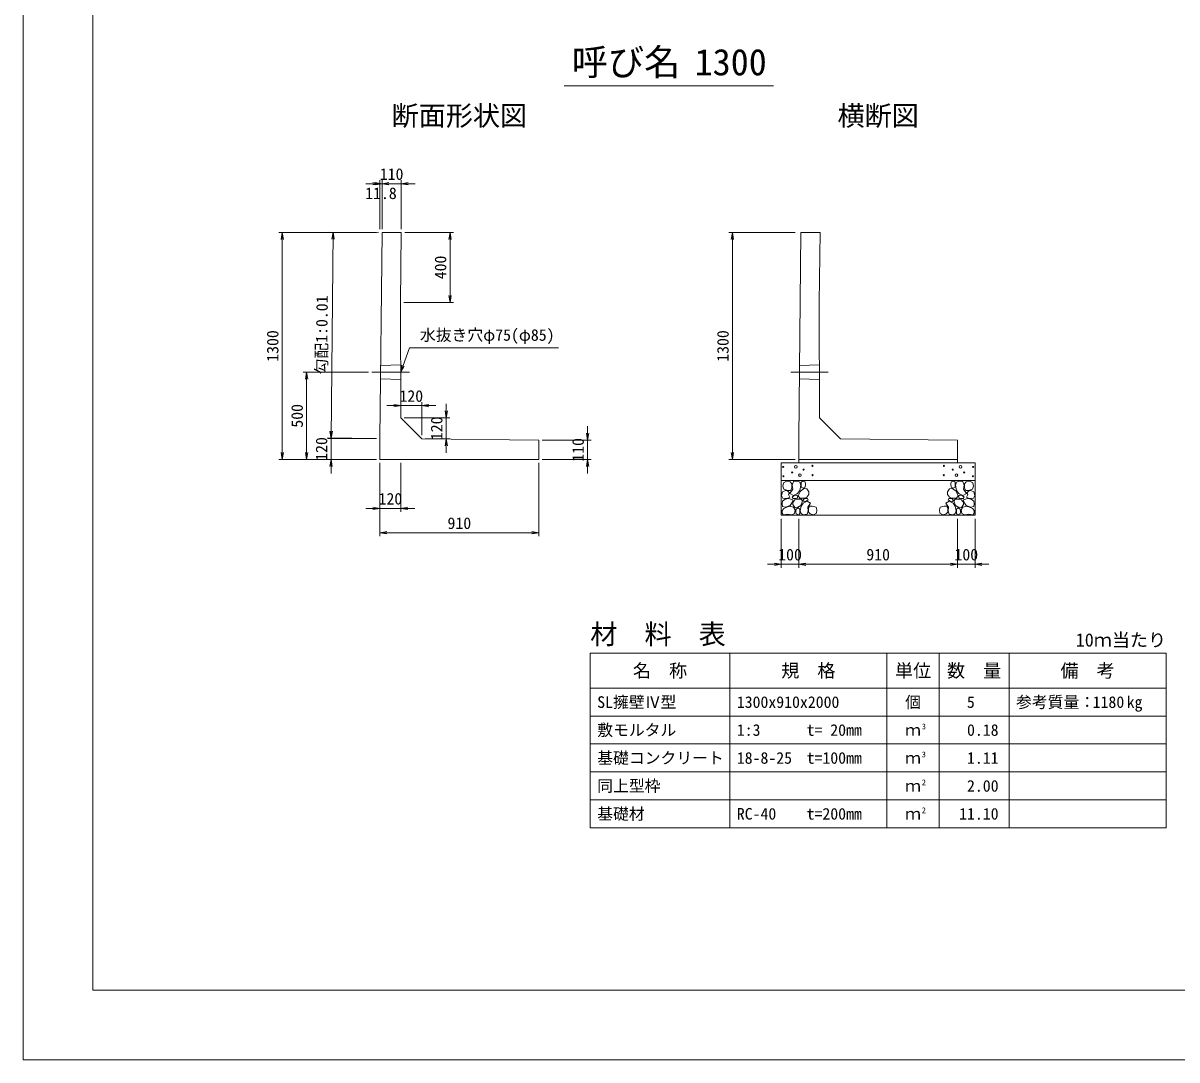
# Model space of a CAD drawing. Units: millimetres at full size, sheet at 1:20. Extents: x 0 to 16820, y 0 to 11880.
# Drawn here: x 0 to 6612, y 0 to 5940 of the extents above; entities that cross this region are included whole.
import ezdxf
from ezdxf.enums import TextEntityAlignment as Align

# ---------------------------------------------------------------- set-up
doc = ezdxf.new("R2010")
doc.units = ezdxf.units.MM
doc.header["$LTSCALE"] = 20
doc.linetypes.add('CHAIN', pattern=[18.5, 12, -1.5, 3.5, -1.5])
doc.linetypes.add('DASHED_SPACED', pattern=[12, 6, -6])
for name, color, linetype, lineweight in [('D-BMK', 2, 'CHAIN', 13), ('D-DCR-HCHn', 4, 'Continuous', 9), ('D-MTR-FRAM', 7, 'Continuous', 13), ('D-MTR-LINE', 7, 'Continuous', 13), ('D-STR-DIM', 7, 'Continuous', 13), ('D-STR-STRn', 1, 'Continuous', 13), ('D-STR-TXT', 7, 'Continuous', 13), ('D-TTL', 2, 'Continuous', 13), ('D-TTL-TXT', 7, 'Continuous', 13)]:
    doc.layers.add(name, color=color, linetype=linetype, lineweight=lineweight)
doc.layers.add('D-MTR', color=7, linetype='Continuous')
doc.layers.add('D-MTR-TXT', color=7, linetype='Continuous')
doc.styles.add('ＭＳ ゴシック', font='')
doc.styles.get('ＭＳ ゴシック').set_extended_font_data('MS Gothic')

# ---------------------------------------------------------------- blocks, each defined once
blk = doc.blocks.new('open_arrow')
at = {"color": 0, "linetype": 'Continuous', "lineweight": -2}
blk.add_lwpolyline([(7.5, 1.25), (0, 0), (7.5, -1.25)], dxfattribs=at)

msp = doc.modelspace()

# ---------------------------------------------------------------- linework, layer by layer
at = {"layer": 'D-BMK'}
for p, q in [((1998.8, 3940), (2213.93, 3940)), ((4398.8, 3940), (4613.93, 3940))]:
    msp.add_line(p, q, dxfattribs=at)
at = {"layer": 'D-DCR-HCHn'}
for points in [[(4396.2, 3311.59), (4375.4, 3316.22), (4356.9, 3306.97), (4354.59, 3286.17), (4359.21, 3269.99), (4382.33, 3263.05), (4398.51, 3263.05), (4405.44, 3274.61), (4405.44, 3300.04)], [(4414.69, 3313.91), (4407.76, 3293.1), (4410.07, 3269.99), (4393.89, 3244.56), (4414.69, 3233), (4437.8, 3244.56), (4451.67, 3263.05), (4456.3, 3293.1), (4451.67, 3309.28), (4437.8, 3316.22)], [(4458.61, 3309.28), (4458.61, 3281.55), (4470.16, 3274.61), (4481.72, 3281.55), (4484.03, 3297.73), (4481.72, 3311.59), (4465.54, 3316.22)], [(5341.39, 3309.28), (5341.39, 3281.55), (5329.84, 3274.61), (5318.28, 3281.55), (5315.97, 3297.73), (5318.28, 3311.59), (5334.46, 3316.22)], [(5385.31, 3313.91), (5392.24, 3293.1), (5389.93, 3269.99), (5406.11, 3244.56), (5385.31, 3233), (5362.2, 3244.56), (5348.33, 3263.05), (5343.7, 3293.1), (5348.33, 3309.28), (5362.2, 3316.22)], [(5403.8, 3311.59), (5424.6, 3316.22), (5443.1, 3306.97), (5445.41, 3286.17), (5440.79, 3269.99), (5417.67, 3263.05), (5401.49, 3263.05), (5394.56, 3274.61), (5394.56, 3300.04)], [(4352.28, 3253.81), (4345.35, 3233), (4354.59, 3219.14), (4377.71, 3216.82), (4393.49, 3223.6), (4386.95, 3239.94), (4391.58, 3249.18), (4382.33, 3258.43), (4368.46, 3263.05)], [(4453.98, 3258.43), (4442.43, 3230.69), (4451.67, 3219.14), (4479.41, 3219.14), (4490.97, 3223.76), (4502.53, 3239.94), (4502.53, 3253.81), (4490.97, 3272.3), (4477.1, 3274.61)], [(5346.02, 3258.43), (5357.57, 3230.69), (5348.33, 3219.14), (5320.59, 3219.14), (5309.03, 3223.76), (5297.47, 3239.94), (5297.47, 3253.81), (5309.03, 3272.3), (5322.9, 3274.61)], [(5447.72, 3253.81), (5454.65, 3233), (5445.41, 3219.14), (5422.29, 3216.82), (5406.51, 3223.6), (5413.05, 3239.94), (5408.42, 3249.18), (5417.67, 3258.43), (5431.54, 3263.05)], [(4396.16, 3177.01), (4413.28, 3202.69), (4411.14, 3209.11), (4387.59, 3215.53), (4366.19, 3213.39), (4351.21, 3200.55), (4349.07, 3185.57), (4351.21, 3170.59), (4368.33, 3166.31)], [(4419.31, 3233), (4407.76, 3223.76), (4412.38, 3216.82), (4428.56, 3216.82), (4435.49, 3219.14), (4440.12, 3228.38), (4433.18, 3235.32)], [(4456.08, 3177.01), (4466.78, 3202.69), (4458.22, 3213.39), (4432.54, 3213.39), (4421.84, 3209.11), (4411.14, 3194.13), (4411.14, 3181.29), (4421.84, 3164.17), (4434.68, 3162.03)], [(4492.47, 3125.64), (4498.89, 3144.91), (4496.75, 3166.31), (4511.73, 3189.85), (4492.47, 3200.55), (4471.06, 3189.85), (4458.22, 3172.73), (4453.94, 3144.91), (4458.22, 3129.92), (4471.06, 3123.5)], [(4488.19, 3200.55), (4498.89, 3209.11), (4494.61, 3215.53), (4479.62, 3215.53), (4473.2, 3213.39), (4468.92, 3204.83), (4475.34, 3198.41)], [(5307.53, 3125.64), (5301.11, 3144.91), (5303.25, 3166.31), (5288.27, 3189.85), (5307.53, 3200.55), (5328.94, 3189.85), (5341.78, 3172.73), (5346.06, 3144.91), (5341.78, 3129.92), (5328.94, 3123.5)], [(5311.81, 3200.55), (5301.11, 3209.11), (5305.39, 3215.53), (5320.38, 3215.53), (5326.8, 3213.39), (5331.08, 3204.83), (5324.66, 3198.41)], [(5343.92, 3177.01), (5333.22, 3202.69), (5341.78, 3213.39), (5367.46, 3213.39), (5378.16, 3209.11), (5388.86, 3194.13), (5388.86, 3181.29), (5378.16, 3164.17), (5365.32, 3162.03)], [(5380.69, 3233), (5392.24, 3223.76), (5387.62, 3216.82), (5371.44, 3216.82), (5364.51, 3219.14), (5359.88, 3228.38), (5366.82, 3235.32)], [(5403.84, 3177.01), (5386.72, 3202.69), (5388.86, 3209.11), (5412.41, 3215.53), (5433.81, 3213.39), (5448.79, 3200.55), (5450.93, 3185.57), (5448.79, 3170.59), (5431.67, 3166.31)], [(4404.72, 3123.5), (4419.7, 3129.92), (4423.98, 3151.33), (4415.42, 3166.31), (4400.44, 3170.59), (4381.17, 3168.45), (4359.77, 3159.89), (4349.07, 3147.05), (4349.07, 3132.06), (4355.49, 3123.5), (4381.17, 3125.64)], [(4451.8, 3129.92), (4451.8, 3155.61), (4441.1, 3162.03), (4430.4, 3155.61), (4428.26, 3140.62), (4430.4, 3127.78), (4445.38, 3123.5)], [(4509.59, 3127.78), (4528.85, 3123.5), (4545.97, 3132.06), (4548.11, 3151.33), (4543.83, 3166.31), (4522.43, 3172.73), (4507.45, 3172.73), (4501.03, 3162.03), (4501.03, 3138.48)], [(5290.41, 3127.78), (5271.15, 3123.5), (5254.03, 3132.06), (5251.89, 3151.33), (5256.17, 3166.31), (5277.57, 3172.73), (5292.55, 3172.73), (5298.97, 3162.03), (5298.97, 3138.48)], [(5348.2, 3129.92), (5348.2, 3155.61), (5358.9, 3162.03), (5369.6, 3155.61), (5371.74, 3140.62), (5369.6, 3127.78), (5354.62, 3123.5)], [(5395.28, 3123.5), (5380.3, 3129.92), (5376.02, 3151.33), (5384.58, 3166.31), (5399.56, 3170.59), (5418.83, 3168.45), (5440.23, 3159.89), (5450.93, 3147.05), (5450.93, 3132.06), (5444.51, 3123.5), (5418.83, 3125.64)]]:
    msp.add_lwpolyline(points, close=True, dxfattribs=at)
for centre, radius in [((4355.73, 3397.43), 3), ((4428.34, 3397.43), 7.5), ((4472.71, 3381.64), 3), ((4523.13, 3403.48), 3), ((5276.87, 3403.48), 3), ((5327.29, 3381.64), 3), ((5371.66, 3397.43), 7.5), ((5444.27, 3397.43), 3), ((4356.87, 3343.92), 3), ((4407.29, 3365.76), 3), ((4451.66, 3349.97), 7.5), ((4524.27, 3349.97), 3), ((5275.73, 3349.97), 3), ((5348.34, 3349.97), 7.5), ((5392.71, 3365.76), 3), ((5443.13, 3343.92), 3)]:
    msp.add_circle(centre, radius, dxfattribs=at)
at = {"layer": 'D-MTR-FRAM'}
for p, q in [((3250, 2330), (6550, 2330)), ((3250, 2330), (3250, 1330)), ((6550, 2330), (6550, 1330)), ((3250, 1330), (6550, 1330))]:
    msp.add_line(p, q, dxfattribs=at)
at = {"layer": 'D-MTR-LINE'}
for p, q in [((4050, 2330), (4050, 1330)), ((4950, 2330), (4950, 1330)), ((5250, 2330), (5250, 1330)), ((5650, 2330), (5650, 1330)), ((3250, 2130), (6550, 2130)), ((3250, 1970), (6550, 1970)), ((3250, 1810), (6550, 1810)), ((3250, 1650), (6550, 1650)), ((3250, 1490), (6550, 1490))]:
    msp.add_line(p, q, dxfattribs=at)
at = {"layer": 'D-STR-DIM'}
for p, q in [((2045, 4760), (2045, 5040)), ((2056.8, 4760), (2056.8, 5040)), ((2056.8, 4760), (2056.8, 5040)), ((2166.81, 4760), (2166.81, 5040)), ((2136.8, 5020), (1965, 5020)), ((1976.8, 5020), (2246.81, 5020)), ((2025, 4740), (1465, 4740)), ((1485, 3440), (1485, 4740)), ((2036.8, 4740.2), (1757.01, 4743)), ((1765.21, 3562.8), (1777.01, 4742.8)), ((2186.81, 4740), (2466.81, 4740)), ((2446.81, 4740), (2446.81, 4340)), ((4425, 4740), (4045, 4740)), ((4065, 3440), (4065, 4740)), ((2182.81, 4340), (2466.81, 4340)), ((1978.8, 3940), (1605, 3940)), ((1625, 3440), (1625, 3940)), ((2364.67, 3748.49), (2084.67, 3748.49)), ((2164.67, 3698.49), (2164.67, 3768.49)), ((2284.67, 3578.49), (2284.67, 3768.49)), ((2424.67, 3758.49), (2424.67, 3478.49)), ((1765, 3360), (1765, 3640)), ((2184.67, 3678.49), (2444.67, 3678.49)), ((3235, 3360), (3235, 3630)), ((2025, 3560), (1745, 3560)), ((2025, 3560.2), (1745.21, 3563)), ((2304.67, 3558.49), (2444.67, 3558.49)), ((2975, 3550), (3255, 3550)), ((2025, 3440), (1465, 3440)), ((2025, 3440), (1605, 3440)), ((2025, 3440), (1745, 3440)), ((2975, 3440), (3255, 3440)), ((4425, 3440), (4045, 3440)), ((2045, 3420), (2045, 3140)), ((2045, 3420), (2045, 3000)), ((2165, 3420), (2165, 3140)), ((2955, 3420), (2955, 3000)), ((1965, 3160), (2245, 3160)), ((4345, 3100), (4345, 2820)), ((4445, 3100), (4445, 2820)), ((4445, 3100), (4445, 2820)), ((5355, 3100), (5355, 2820)), ((5355, 3100), (5355, 2820)), ((5455, 3100), (5455, 2820)), ((2045, 3020), (2955, 3020)), ((4525, 2840), (4265, 2840)), ((4445, 2840), (5355, 2840)), ((5275, 2840), (5535, 2840))]:
    msp.add_line(p, q, dxfattribs=at)
at = {"layer": 'D-STR-STRn'}
for p, q in [((2045, 3560), (2056.8, 4740)), ((2056.8, 4740), (2166.81, 4740)), ((2162.81, 4340), (2166.81, 4740)), ((4445, 3560), (4456.8, 4740)), ((4456.8, 4740), (4566.81, 4740)), ((4562.81, 4340), (4566.81, 4740)), ((2162.81, 4340), (2164.67, 3678.49)), ((4562.81, 4340), (4564.67, 3678.49)), ((2284.67, 3558.49), (2164.67, 3678.49)), ((4684.67, 3558.49), (4564.67, 3678.49)), ((2045, 3440), (2045, 3560)), ((2284.67, 3558.49), (2955, 3550)), ((2955, 3440), (2955, 3550)), ((4445, 3440), (4445, 3560)), ((4684.67, 3558.49), (5355, 3550)), ((5355, 3440), (5355, 3550)), ((2045, 3440), (2955, 3440)), ((4445, 3440), (4445, 3420)), ((4445, 3440), (5355, 3440)), ((5355, 3440), (5355, 3420)), ((4345, 3120), (4345, 3420)), ((4345, 3420), (5455, 3420)), ((5455, 3420), (5455, 3120)), ((4345, 3320), (5455, 3320)), ((4345, 3120), (5455, 3120))]:
    msp.add_line(p, q, dxfattribs=at)
at = {"layer": 'D-STR-STRn', "linetype": 'DASHED_SPACED'}
for p, q in [((2049.18, 3977.5), (2163.81, 3982.5)), ((4449.18, 3977.5), (4563.81, 3982.5)), ((2048.43, 3902.5), (2164.05, 3897.5)), ((4448.43, 3902.5), (4564.05, 3897.5))]:
    msp.add_line(p, q, dxfattribs=at)
at = {"layer": 'D-STR-TXT'}
msp.add_lwpolyline([(2163.93, 3940), (2177.45, 3977.65), (2214.19, 4080), (3067.28, 4080)], dxfattribs=at)
at = {"layer": 'D-TTL'}
for points in [[(0, 0), (16820, 0), (16820, 11880), (0, 11880)], [(400, 400), (16420, 400), (16420, 11480), (400, 11480)]]:
    msp.add_lwpolyline(points, close=True, dxfattribs=at)
at = {"layer": 'D-TTL-TXT'}
msp.add_line((3100, 5580), (4300, 5580), dxfattribs=at)

# ---------------------------------------------------------------- block references
at = {"layer": 'D-STR-DIM', "xscale": 5.33, "yscale": 5.33}
for p, rotation in [((2045, 5020), 180), ((2056.8, 5020), 180), ((1485, 4740), 270), ((1777.01, 4742.8), 269.4), ((2446.81, 4740), 270), ((4065, 4740), 270), ((2446.81, 4340), 90), ((1625, 3940), 270), ((2164.67, 3748.49), 180), ((2424.67, 3678.49), 90), ((1765, 3560), 90), ((1765.21, 3562.8), 89.4), ((3235, 3550), 90), ((2424.67, 3558.49), 270), ((1485, 3440), 90), ((1625, 3440), 90), ((1765, 3440), 270), ((3235, 3440), 270), ((4065, 3440), 90), ((2045, 3160), 180), ((2955, 3020), 180), ((4345, 2840), 180), ((5355, 2840), 180), ((5355, 2840), 180)]:
    msp.add_blockref('open_arrow', p, dxfattribs=dict(at, rotation=rotation))
for p in [(2056.8, 5020), (2166.81, 5020), (2284.67, 3748.49), (2165, 3160), (2045, 3020), (4445, 2840), (4445, 2840), (5455, 2840)]:
    msp.add_blockref('open_arrow', p, dxfattribs=at)
at = {"layer": 'D-STR-TXT', "xscale": 5.33, "yscale": 5.33, "rotation": 70.3}
msp.add_blockref('open_arrow', (2163.93, 3940), dxfattribs=at)

# ---------------------------------------------------------------- texts
at = {"layer": 'D-MTR', "style": 'ＭＳ ゴシック'}
msp.add_text('材\u3000料\u3000表', height=113.9, dxfattribs=at).set_placement((3250, 2348.15), align=Align.BOTTOM_LEFT)
msp.add_text('10ｍ当たり', height=75.95, dxfattribs=at).set_placement((6550, 2345.43), align=Align.BOTTOM_RIGHT)
at = {"layer": 'D-MTR-TXT', "style": 'ＭＳ ゴシック'}
for s, height, p in [('名\u3000称', 75.95, (3650, 2230)), ('規\u3000格', 75.95, (4500, 2230)), ('単位', 75.95, (5100, 2230)), ('数\u3000量', 75.95, (5450, 2230)), ('備\u3000考', 75.95, (6100, 2230)), ('個', 66.46, (5100, 2050)), ('ｍ', 66.46, (5100, 1890)), ('ｍ', 66.46, (5100, 1730)), ('ｍ', 66.46, (5100, 1570)), ('ｍ', 66.46, (5100, 1410))]:
    msp.add_text(s, height=height, dxfattribs=at).set_placement(p, align=Align.MIDDLE_CENTER)
for s, p in [('SL擁壁Ⅳ型', (3290, 2050)), ('1300x910x2000', (4090, 2050)), ('参考質量：    kg', (5690, 2050)), ('敷モルタル', (3290, 1890)), ('1:3', (4090, 1890)), ('t= 20mm', (4490, 1890)), ('基礎コンクリート', (3290, 1730)), ('18-8-25', (4090, 1730)), ('t=100mm', (4490, 1730)), ('同上型枠', (3290, 1570)), ('基礎材', (3290, 1410)), ('RC-40', (4090, 1410)), ('t=200mm', (4490, 1410))]:
    msp.add_text(s, height=66.46, dxfattribs=at).set_placement(p, align=Align.MIDDLE_LEFT)
for s, p in [('5', (5453.55, 2050)), ('1180', (6310, 2050)), ('0.18', (5590, 1890)), ('1.11', (5590, 1730)), ('2.00', (5590, 1570)), ('11.10', (5590, 1410))]:
    msp.add_text(s, height=66.46, dxfattribs=at).set_placement(p, align=Align.MIDDLE_RIGHT)
for s, p in [('3', (5150, 1883.63)), ('3', (5150, 1723.63)), ('2', (5150, 1563.63)), ('2', (5150, 1403.63))]:
    msp.add_text(s, height=33.23, dxfattribs=at).set_placement(p, align=Align.BOTTOM_LEFT)
at = {"layer": 'D-STR-DIM', "style": 'ＭＳ ゴシック'}
for s, p in [('110', (2111.8, 5075)), ('11.8', (2050.9, 4965)), ('120', (2224.67, 3803.49)), ('120', (2105, 3215)), ('910', (2500, 3075)), ('100', (4395, 2895)), ('910', (4900, 2895)), ('100', (5405, 2895))]:
    msp.add_text(s, height=66.46, dxfattribs=at).set_placement(p, align=Align.MIDDLE_CENTER)
for s, rotation, p in [('400', 90, (2391.81, 4540)), ('勾配1:0.01', 89.427, (1710.96, 4153.4)), ('1300', 90, (1430, 4090)), ('1300', 90, (4010, 4090)), ('500', 90, (1570, 3690)), ('120', 90, (2369.67, 3618.49)), ('120', 90, (1710, 3500)), ('110', 90, (3180, 3495))]:
    msp.add_text(s, height=66.46, rotation=rotation, dxfattribs=at).set_placement(p, align=Align.MIDDLE_CENTER)
at = {"layer": 'D-STR-TXT', "style": 'ＭＳ ゴシック'}
msp.add_text('水抜き穴φ75(φ85)', height=66.46, dxfattribs=at).set_placement((2274.19, 4100), align=Align.BOTTOM_LEFT)
at = {"layer": 'D-TTL-TXT', "style": 'ＭＳ ゴシック'}
for s, height, p in [('呼び名', 151.9, (3455, 5595)), ('1300', 151.9, (4055, 5595)), ('断面形状図', 113.9, (2500, 5318.15)), ('横断図', 113.9, (4900, 5318.15))]:
    msp.add_text(s, height=height, dxfattribs=at).set_placement(p, align=Align.BOTTOM_CENTER)

doc.saveas('drawing.dxf')
